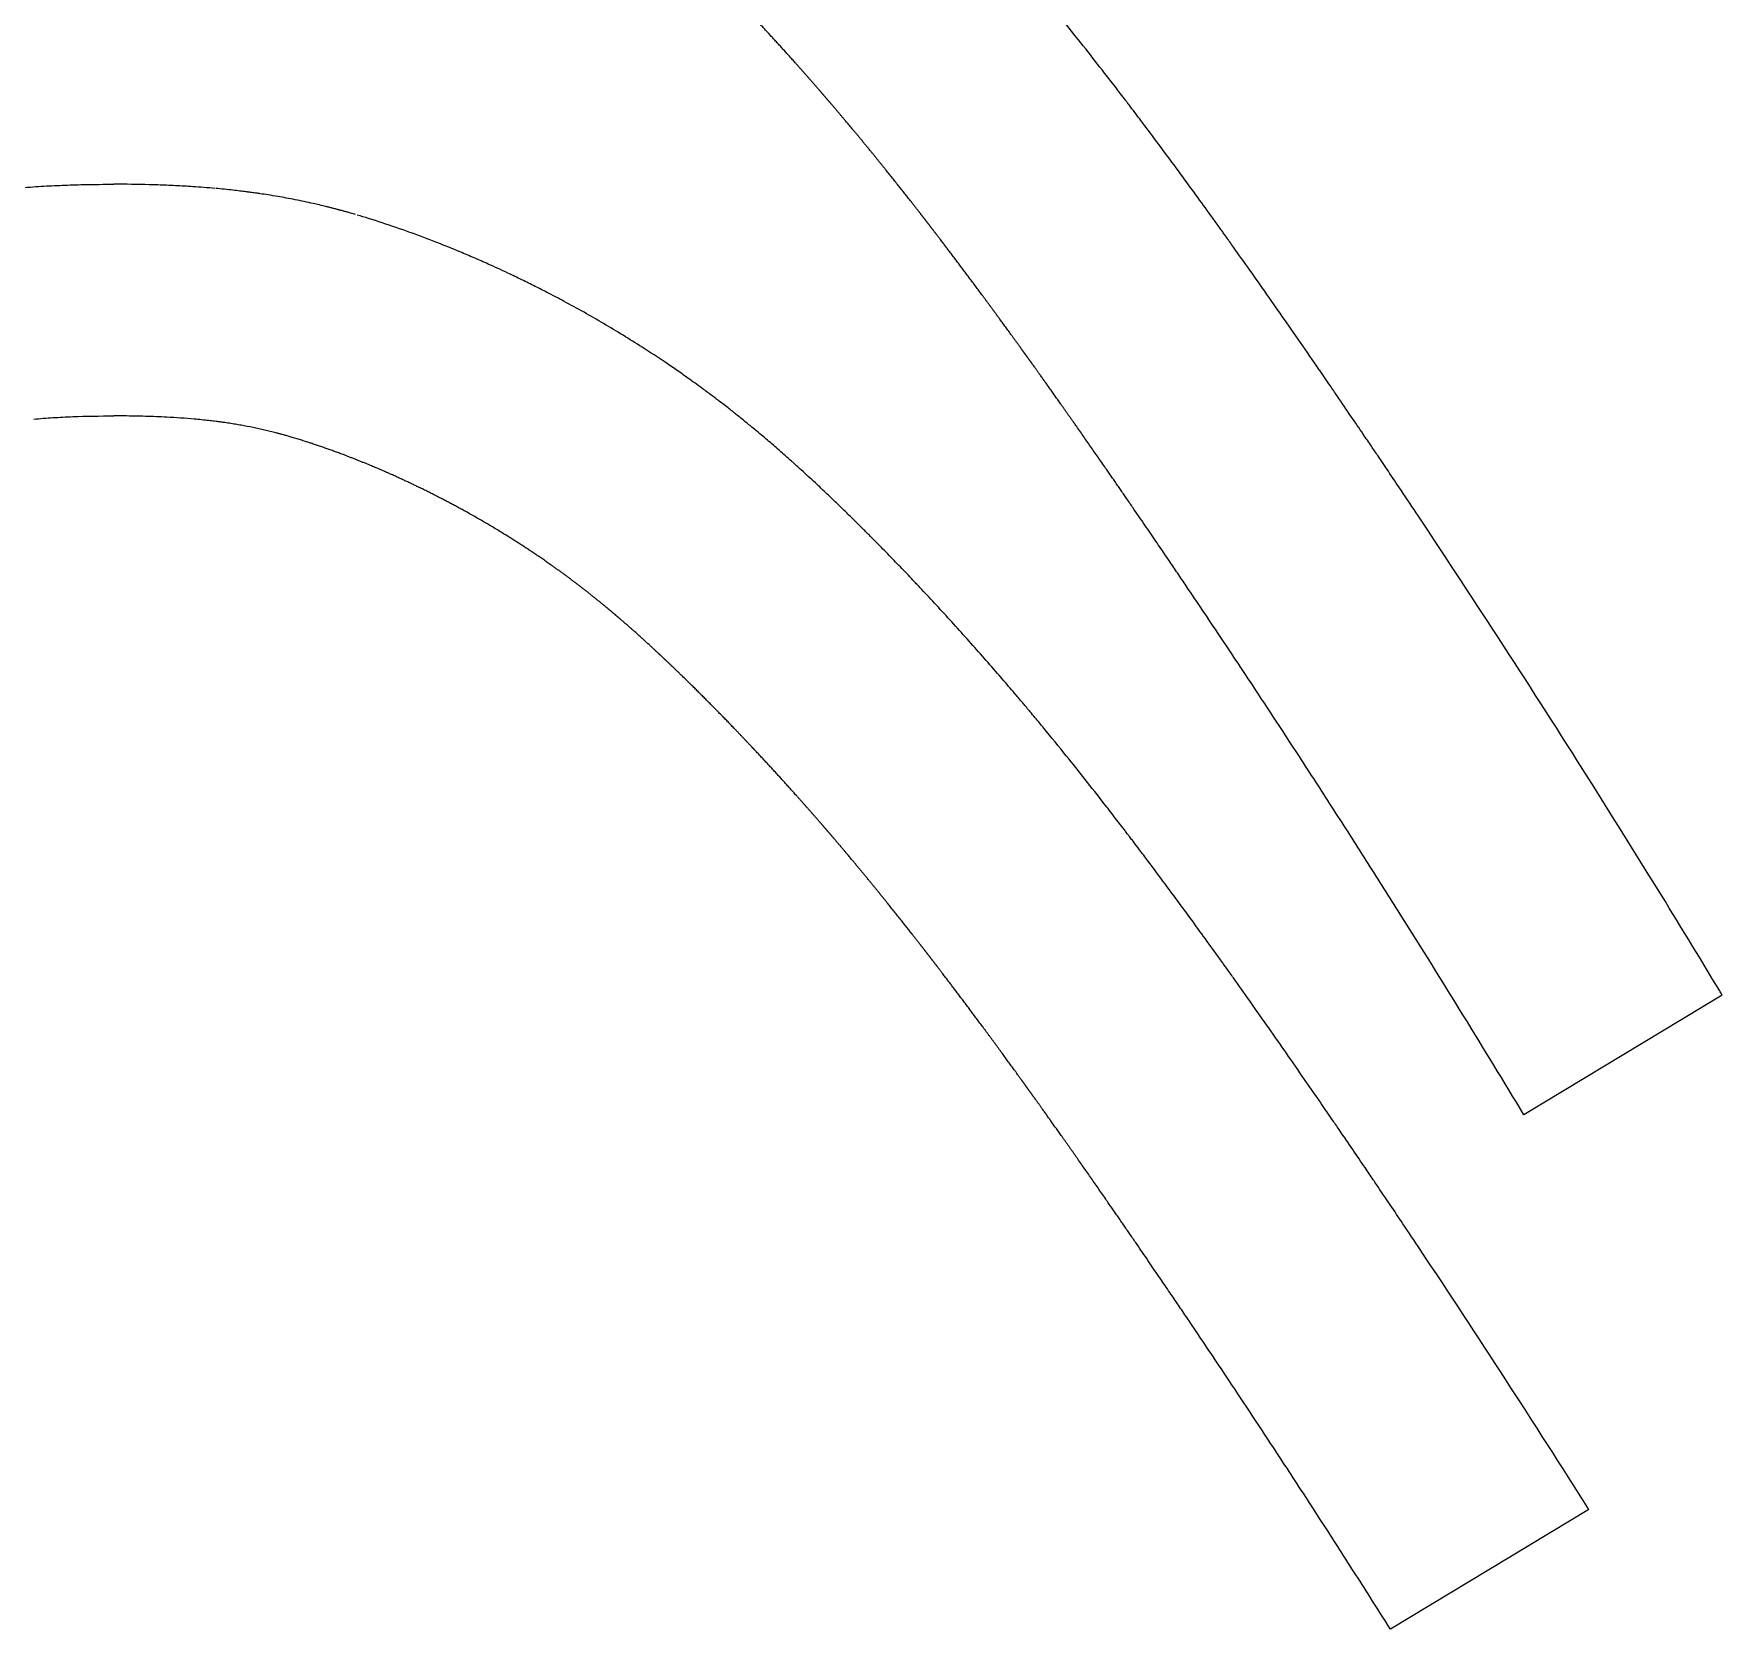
# Model space of a CAD drawing. Header units: millimetres. Extents: x -2789 to 12250, y -4440 to 7168.
# Drawn here: x 8917.8 to 9245.8, y 6131.5 to 6441.4 of the extents above; entities that cross this region are included whole.
import ezdxf

# ---------------------------------------------------------------- set-up
doc = ezdxf.new("R2010")
doc.units = ezdxf.units.MM
doc.header["$MEASUREMENT"] = 0

msp = doc.modelspace()

# ---------------------------------------------------------------- linework, layer by layer
for p, q in [((9245.7872, 6254.68511), (9207.25615, 6231.4395)), ((9219.88145, 6154.73743), (9181.3422, 6131.48687))]:
    msp.add_line(p, q)
at = {"color": 7, "linetype": 'Continuous'}
for points, knots in [([(9167.49982, 6376.15667), (9166.26252, 6377.95422), (9165.04571, 6379.71683), (9161.45642, 6384.9003), (9159.14504, 6388.21677), (9154.68495, 6394.57177), (9152.53568, 6397.61104), (9150.24092, 6400.82942), (9150.01443, 6401.14678), (9149.56101, 6401.78148), (9149.3619, 6402.05997), (9148.95737, 6402.62509), (9148.78199, 6402.86997), (9148.46104, 6403.31775), (9148.30019, 6403.54202), (9147.69429, 6404.38624), (9147.25167, 6405.00182), (9145.85798, 6406.93644), (9144.91233, 6408.24375), (9141.67436, 6412.7013), (9139.41875, 6415.77359), (9136.0798, 6420.27076), (9134.96395, 6421.76478), (9133.30686, 6423.96995), (9132.75785, 6424.69828), (9131.84845, 6425.90091), (9131.48623, 6426.37891), (9130.92877, 6427.11295), (9130.73501, 6427.36779), (9130.45505, 6427.73562), (9130.3664, 6427.85203), (9130.14025, 6428.14878), (9130.00092, 6428.33145), (9129.68727, 6428.74233), (9129.51235, 6428.97128), (9129.1736, 6429.4141), (9129.00649, 6429.63231), (9128.67169, 6430.06903), (9128.50426, 6430.28719), (9128.00186, 6430.94113), (9127.66678, 6431.37636), (9126.67745, 6432.65856), (9126.02475, 6433.50085), (9124.13222, 6435.93257), (9122.8974, 6437.50593), (9120.44217, 6440.60757), (9119.22246, 6442.135), (9116.54031, 6445.4638), (9115.08204, 6447.2537), (9113.06633, 6449.69969), (9112.49936, 6450.38457), (9111.62163, 6451.43994), (9111.30925, 6451.81457), (9110.76523, 6452.46532), (9110.5361, 6452.73888), (9110.14678, 6453.2028), (9109.97543, 6453.40668), (9109.62448, 6453.82367), (9109.44186, 6454.04035), (9109.08272, 6454.46581), (9108.90414, 6454.67704), (9108.54669, 6455.09922), (9108.36779, 6455.3102), (9107.8306, 6455.94277), (9107.47172, 6456.36411), (9106.29005, 6457.74726), (9105.46581, 6458.70541), (9102.68379, 6461.91715), (9100.71707, 6464.15066), (9096.76263, 6468.56807), (9094.77449, 6470.75238), (9091.82139, 6473.94295), (9090.87229, 6474.96029), (9089.45681, 6476.46556), (9088.98247, 6476.96793), (9088.11289, 6477.88518), (9087.71747, 6478.30092), (9086.9081, 6479.14917), (9086.49249, 6479.58331), (9085.66657, 6480.44301), (9085.25428, 6480.87067), (9084.01933, 6482.14711), (9083.20041, 6482.98755), (9081.56009, 6484.65921), (9080.73999, 6485.48906), (9079.439, 6486.79606), (9078.9573, 6487.27791), (9078.16752, 6488.06455), (9077.86264, 6488.36738), (9077.2595, 6488.9649), (9076.93001, 6489.29039), (9076.25536, 6489.95468), (9075.92134, 6490.28242), (9075.25691, 6490.93222), (9074.9256, 6491.25513), (9073.93586, 6492.21646), (9073.28064, 6492.84844), (9072.05986, 6494.01737), (9071.49677, 6494.55312), (9070.37364, 6495.6147), (9069.81455, 6496.13957), (9068.79867, 6497.08678), (9068.33802, 6497.5138), (9067.42262, 6498.3573), (9066.96813, 6498.77354), (9066.25806, 6499.41978), (9066.00855, 6499.6461), (9065.66249, 6499.95889), (9065.5578, 6500.05336), (9065.34941, 6500.24111), (9065.2435, 6500.33638), (9064.96559, 6500.58602), (9064.78452, 6500.74833), (9064.21152, 6501.2605), (9063.82105, 6501.60746), (9063.03998, 6502.29756), (9062.64999, 6502.64012), (9061.48139, 6503.6606), (9060.70309, 6504.33211), (9059.15683, 6505.65012), (9058.38478, 6506.30016), (9057.05189, 6507.40805), (9056.49486, 6507.86673), (9055.54637, 6508.64031), (9055.15641, 6508.95619), (9054.49818, 6509.48584), (9054.22609, 6509.70376), (9053.41072, 6510.35359), (9052.85254, 6510.79398), (9051.9606, 6511.49027), (9051.62878, 6511.74777), (9050.98792, 6512.24219), (9050.67189, 6512.48467), (9050.04625, 6512.96189), (9049.73285, 6513.19958), (9048.79091, 6513.90987), (9048.16065, 6514.37966), (9046.62305, 6515.51258), (9045.71157, 6516.17312), (9044.03995, 6517.36468), (9043.27926, 6517.89949), (9041.76523, 6518.94993), (9041.00497, 6519.47047), (9038.71457, 6521.01802), (9037.17481, 6522.03092), (9034.38677, 6523.81611), (9033.14129, 6524.59635), (9030.64701, 6526.12553), (9029.39198, 6526.87844), (9025.60369, 6529.10201), (9023.05039, 6530.53602), (9019.35012, 6532.5219), (9018.23765, 6533.10728), (9016.35858, 6534.07663), (9015.59763, 6534.46388), (9013.96478, 6535.28373), (9013.09704, 6535.71284), (9011.32249, 6536.57599), (9010.42708, 6537.0044), (9008.89302, 6537.72675), (9008.25092, 6538.02575), (9006.97395, 6538.61316), (9006.33579, 6538.90318), (9004.78489, 6539.59926), (9003.88123, 6539.9976), (9002.06656, 6540.78337), (9001.15867, 6541.16932), (8998.79245, 6542.15629), (8997.34237, 6542.74264), (8994.99007, 6543.66383), (8994.09122, 6544.00871), (8991.39303, 6545.02228), (8989.60821, 6545.66414), (8986.0291, 6546.89492), (8984.23735, 6547.48253), (8981.71949, 6548.26699), (8980.99554, 6548.48777), (8980.27114, 6548.70385)], [0.0000881401, 0.0000881401, 0.0000881401, 0.0000881401, 0.0230739635, 0.0230739635, 0.0690456102, 0.0690456102, 0.1150172569, 0.1150172569, 0.1200936687, 0.1200936687, 0.1251700805, 0.1251700805, 0.1281846068, 0.1281846068, 0.1311991331, 0.1311991331, 0.1395234172, 0.1395234172, 0.1575039871, 0.1575039871, 0.2015762351, 0.2015762351, 0.2240403098, 0.2240403098, 0.2352663191, 0.2352663191, 0.2427415254, 0.2427415254, 0.2467575157, 0.2467575157, 0.2486801416, 0.2486801416, 0.2513683885, 0.2513683885, 0.2544087174, 0.2544087174, 0.2574490463, 0.2574490463, 0.2604893752, 0.2604893752, 0.2665700329, 0.2665700329, 0.2784886501, 0.2784886501, 0.301236989, 0.301236989, 0.3239853279, 0.3239853279, 0.3515316899, 0.3515316899, 0.3623574913, 0.3623574913, 0.368340525, 0.368340525, 0.3727791827, 0.3727791827, 0.3759534146, 0.3759534146, 0.3791276465, 0.3791276465, 0.3823018784, 0.3823018784, 0.3854761103, 0.3854761103, 0.3918245741, 0.3918245741, 0.4063683106, 0.4063683106, 0.4407929316, 0.4407929316, 0.4752175527, 0.4752175527, 0.4915866436, 0.4915866436, 0.4996176001, 0.4996176001, 0.5062154801, 0.5062154801, 0.5130125157, 0.5130125157, 0.5198095512, 0.5198095512, 0.5334036223, 0.5334036223, 0.5469976933, 0.5469976933, 0.5549964481, 0.5549964481, 0.5600865822, 0.5600865822, 0.5651767163, 0.5651767163, 0.5702668504, 0.5702668504, 0.5753569845, 0.5753569845, 0.5855372528, 0.5855372528, 0.5944504347, 0.5944504347, 0.6033636166, 0.6033636166, 0.6108278518, 0.6108278518, 0.6182677303, 0.6182677303, 0.6224757777, 0.6224757777, 0.6241300681, 0.6241300681, 0.6257843585, 0.6257843585, 0.6283948275, 0.6283948275, 0.634168178, 0.634168178, 0.6399415285, 0.6399415285, 0.6514862653, 0.6514862653, 0.6630310021, 0.6630310021, 0.6714337327, 0.6714337327, 0.6772964209, 0.6772964209, 0.6814368736, 0.6814368736, 0.689717779, 0.689717779, 0.6945765508, 0.6945765508, 0.699043701, 0.699043701, 0.7035108512, 0.7035108512, 0.7124451515, 0.7124451515, 0.7252352906, 0.7252352906, 0.7357446605, 0.7357446605, 0.7462540304, 0.7462540304, 0.7672727702, 0.7672727702, 0.7840053674, 0.7840053674, 0.8007379646, 0.8007379646, 0.8342031589, 0.8342031589, 0.848483994, 0.848483994, 0.8582032973, 0.8582032973, 0.8692823791, 0.8692823791, 0.8803614609, 0.8803614609, 0.8880864143, 0.8880864143, 0.8958113677, 0.8958113677, 0.9068676761, 0.9068676761, 0.9179239846, 0.9179239846, 0.9356643507, 0.9356643507, 0.9466259371, 0.9466259371, 0.96854911, 0.96854911, 0.9904722828, 0.9904722828, 0.9993125159, 0.9993125159, 0.9993125159, 0.9993125159]), ([(8913.7647, 6411.38728), (8915.25315, 6411.52068), (8916.72911, 6411.6337), (8919.56227, 6411.81786), (8920.9288, 6411.89213), (8923.67216, 6412.01519), (8925.04587, 6412.06361), (8927.78012, 6412.13641), (8929.14297, 6412.16093), (8931.45733, 6412.18487), (8932.41098, 6412.18957), (8933.36248, 6412.18952)], [0.00007817154, 0.00007817154, 0.00007817154, 0.00007817154, 0.00433148743, 0.00433148743, 0.00830990933, 0.00830990933, 0.01228833123, 0.01228833123, 0.01626675313, 0.01626675313, 0.01906552462, 0.01906552462, 0.01906552462, 0.01906552462]), ([(8952.95593, 6411.38728), (8951.52888, 6411.51517), (8950.11076, 6411.62456), (8947.56249, 6411.79262), (8946.43257, 6411.85697), (8944.15939, 6411.96821), (8943.02204, 6412.01468), (8939.61026, 6412.1287), (8937.34857, 6412.17032), (8934.51783, 6412.18782), (8933.93761, 6412.18955), (8933.35815, 6412.18952)], [0.00007817154, 0.00007817154, 0.00007817154, 0.00007817154, 0.0041624689, 0.0041624689, 0.00746213453, 0.00746213453, 0.01076180017, 0.01076180017, 0.01736113144, 0.01736113144, 0.01906552462, 0.01906552462, 0.01906552462, 0.01906552462]), ([(8980.27167, 6406.31412), (8979.76895, 6406.45951), (8979.25369, 6406.60701), (8978.55378, 6406.80452), (8978.3228, 6406.86913), (8977.92417, 6406.97971), (8977.75461, 6407.0264), (8977.49801, 6407.09637), (8977.41505, 6407.11887), (8977.29427, 6407.15146), (8977.25973, 6407.16076), (8977.20955, 6407.17424), (8977.19316, 6407.17864), (8977.15638, 6407.1885), (8977.12646, 6407.1965), (8977.07969, 6407.20899), (8977.0592, 6407.21445), (8977.00969, 6407.22764), (8976.98154, 6407.23513), (8976.92577, 6407.24996), (8976.89805, 6407.25732), (8976.81548, 6407.27921), (8976.76114, 6407.29359), (8976.60199, 6407.33557), (8976.50451, 6407.36116), (8976.30184, 6407.41414), (8976.19761, 6407.44128), (8975.98632, 6407.496), (8975.88105, 6407.52313), (8975.56672, 6407.60373), (8975.36019, 6407.65614), (8974.94841, 6407.7596), (8974.74203, 6407.81094), (8974.12115, 6407.96376), (8973.70604, 6408.06375), (8972.87784, 6408.25897), (8972.46372, 6408.35447), (8971.47603, 6408.57729), (8970.89667, 6408.70401), (8969.72475, 6408.95188), (8969.14166, 6409.07107), (8967.98101, 6409.3007), (8967.40265, 6409.41132), (8966.28, 6409.6185), (8965.73639, 6409.71529), (8964.57165, 6409.9155), (8963.94145, 6410.01943), (8962.80166, 6410.19937), (8962.29708, 6410.27625), (8961.54338, 6410.38696), (8961.29746, 6410.42243), (8960.91104, 6410.4772), (8960.77049, 6410.49693), (8960.46591, 6410.53918), (8960.30059, 6410.56181), (8960.02075, 6410.59971), (8959.89875, 6410.61609), (8959.68624, 6410.64429), (8959.59978, 6410.65565), (8959.43015, 6410.6778), (8959.34298, 6410.6891), (8959.07276, 6410.72387), (8958.88631, 6410.74747), (8958.51743, 6410.79342), (8958.33291, 6410.81603), (8957.71194, 6410.89097), (8957.26944, 6410.94248), (8956.31088, 6411.05022), (8955.79038, 6411.10644), (8954.68314, 6411.22121), (8954.09821, 6411.27927), (8953.3898, 6411.34688), (8953.26362, 6411.35882), (8953.13754, 6411.37063)], [0.0049469751, 0.0049469751, 0.0049469751, 0.0049469751, 0.0548192393, 0.0548192393, 0.0812972154, 0.0812972154, 0.1033127945, 0.1033127945, 0.1135452916, 0.1135452916, 0.1185151523, 0.1185151523, 0.1213829772, 0.1213829772, 0.124250802, 0.124250802, 0.1271186269, 0.1271186269, 0.1299864518, 0.1299864518, 0.1328542766, 0.1328542766, 0.1385899263, 0.1385899263, 0.1500612257, 0.1500612257, 0.1615325252, 0.1615325252, 0.1730038246, 0.1730038246, 0.1959464234, 0.1959464234, 0.2188890223, 0.2188890223, 0.26477422, 0.26477422, 0.3106594177, 0.3106594177, 0.3740237964, 0.3740237964, 0.4373881752, 0.4373881752, 0.5007525539, 0.5007525539, 0.5601917582, 0.5601917582, 0.6294633132, 0.6294633132, 0.6838338807, 0.6838338807, 0.7103079357, 0.7103079357, 0.7257488697, 0.7257488697, 0.7423011572, 0.7423011572, 0.7562130128, 0.7562130128, 0.7668279282, 0.7668279282, 0.7774428436, 0.7774428436, 0.7986726744, 0.7986726744, 0.8199025053, 0.8199025053, 0.8696047105, 0.8696047105, 0.9253298615, 0.9253298615, 0.9845774094, 0.9845774094, 0.9974194251, 0.9974194251, 0.9974194251, 0.9974194251]), ([(9167.86073, 6233.66108), (9166.62343, 6235.45863), (9165.40663, 6237.22124), (9161.81733, 6242.40471), (9159.50595, 6245.72118), (9155.04586, 6252.07618), (9152.89659, 6255.11546), (9150.60183, 6258.33383), (9150.37534, 6258.65119), (9149.92192, 6259.28589), (9149.72281, 6259.56438), (9149.31828, 6260.1295), (9149.1429, 6260.37438), (9148.82195, 6260.82216), (9148.6611, 6261.04643), (9148.0552, 6261.89065), (9147.61258, 6262.50623), (9146.21889, 6264.44085), (9145.27324, 6265.74816), (9142.03527, 6270.20571), (9139.77966, 6273.278), (9136.44071, 6277.77517), (9135.32486, 6279.26919), (9133.66777, 6281.47436), (9133.11876, 6282.20269), (9132.20936, 6283.40532), (9131.84714, 6283.88332), (9131.28968, 6284.61736), (9131.09592, 6284.8722), (9130.81596, 6285.24003), (9130.72731, 6285.35644), (9130.50116, 6285.65319), (9130.36183, 6285.83586), (9130.04818, 6286.24674), (9129.87326, 6286.47569), (9129.53451, 6286.91851), (9129.3674, 6287.13672), (9129.0326, 6287.57344), (9128.86517, 6287.7916), (9128.36277, 6288.44554), (9128.02769, 6288.88077), (9127.03836, 6290.16297), (9126.38566, 6291.00526), (9124.49313, 6293.43698), (9123.25831, 6295.01035), (9120.80308, 6298.11198), (9119.58337, 6299.63941), (9116.90122, 6302.96821), (9115.44295, 6304.75811), (9113.42724, 6307.2041), (9112.86027, 6307.88898), (9111.98254, 6308.94435), (9111.67016, 6309.31898), (9111.12614, 6309.96973), (9110.89701, 6310.24329), (9110.5077, 6310.70721), (9110.33635, 6310.91109), (9109.98539, 6311.32808), (9109.80277, 6311.54476), (9109.44363, 6311.97022), (9109.26505, 6312.18145), (9108.9076, 6312.60363), (9108.72871, 6312.81461), (9108.19152, 6313.44718), (9107.83263, 6313.86852), (9106.65096, 6315.25167), (9105.82672, 6316.20983), (9103.0447, 6319.42156), (9101.07798, 6321.65507), (9097.12354, 6326.07248), (9095.1354, 6328.25679), (9092.1823, 6331.44736), (9091.23321, 6332.46471), (9089.81772, 6333.96997), (9089.34338, 6334.47235), (9088.4738, 6335.38959), (9088.07838, 6335.80533), (9087.26901, 6336.65358), (9086.8534, 6337.08772), (9086.02748, 6337.94742), (9085.61519, 6338.37508), (9084.38024, 6339.65152), (9083.56132, 6340.49196), (9081.921, 6342.16362), (9081.1009, 6342.99347), (9079.79991, 6344.30047), (9079.31821, 6344.78233), (9078.52843, 6345.56896), (9078.22355, 6345.87179), (9077.62041, 6346.46931), (9077.29092, 6346.7948), (9076.61627, 6347.45909), (9076.28226, 6347.78683), (9075.61782, 6348.43663), (9075.28651, 6348.75954), (9074.29677, 6349.72087), (9073.64155, 6350.35285), (9072.42077, 6351.52178), (9071.85768, 6352.05753), (9070.73456, 6353.11911), (9070.17546, 6353.64398), (9069.15958, 6354.59119), (9068.69893, 6355.01821), (9067.78353, 6355.86171), (9067.32904, 6356.27795), (9066.61898, 6356.9242), (9066.36946, 6357.15051), (9066.0234, 6357.4633), (9065.91871, 6357.55778), (9065.71032, 6357.74552), (9065.60441, 6357.84079), (9065.3265, 6358.09043), (9065.14543, 6358.25274), (9064.57244, 6358.76491), (9064.18196, 6359.11187), (9063.40089, 6359.80197), (9063.0109, 6360.14453), (9061.8423, 6361.16501), (9061.064, 6361.83652), (9059.51774, 6363.15453), (9058.74569, 6363.80457), (9057.4128, 6364.91246), (9056.85577, 6365.37114), (9055.90728, 6366.14472), (9055.51732, 6366.4606), (9054.85909, 6366.99025), (9054.587, 6367.20817), (9053.77163, 6367.858), (9053.21345, 6368.29839), (9052.32151, 6368.99468), (9051.98969, 6369.25218), (9051.34883, 6369.7466), (9051.0328, 6369.98908), (9050.40716, 6370.4663), (9050.09376, 6370.70399), (9049.15182, 6371.41428), (9048.52156, 6371.88407), (9046.98396, 6373.01699), (9046.07248, 6373.67753), (9044.40086, 6374.86909), (9043.64017, 6375.4039), (9042.12614, 6376.45434), (9041.36588, 6376.97488), (9039.07548, 6378.52243), (9037.53572, 6379.53533), (9034.74768, 6381.32052), (9033.5022, 6382.10076), (9031.00792, 6383.62994), (9029.75289, 6384.38285), (9025.9646, 6386.60642), (9023.4113, 6388.04043), (9019.71104, 6390.02631), (9018.59856, 6390.61169), (9016.71949, 6391.58104), (9015.95854, 6391.96829), (9014.32569, 6392.78814), (9013.45795, 6393.21725), (9011.6834, 6394.08041), (9010.78799, 6394.50881), (9009.25393, 6395.23116), (9008.61183, 6395.53016), (9007.33486, 6396.11757), (9006.6967, 6396.40759), (9005.1458, 6397.10367), (9004.24214, 6397.50201), (9002.42747, 6398.28778), (9001.51958, 6398.67373), (8999.15336, 6399.6607), (8997.70328, 6400.24705), (8995.35098, 6401.16824), (8994.45213, 6401.51312), (8991.75394, 6402.52669), (8989.96912, 6403.16855), (8986.39001, 6404.39933), (8984.59826, 6404.98694), (8982.0804, 6405.7714), (8981.35645, 6405.99218), (8980.63205, 6406.20826)], [0.0000881401, 0.0000881401, 0.0000881401, 0.0000881401, 0.0230739635, 0.0230739635, 0.0690456102, 0.0690456102, 0.1150172569, 0.1150172569, 0.1200936687, 0.1200936687, 0.1251700805, 0.1251700805, 0.1281846068, 0.1281846068, 0.1311991331, 0.1311991331, 0.1395234172, 0.1395234172, 0.1575039871, 0.1575039871, 0.2015762351, 0.2015762351, 0.2240403098, 0.2240403098, 0.2352663191, 0.2352663191, 0.2427415254, 0.2427415254, 0.2467575157, 0.2467575157, 0.2486801416, 0.2486801416, 0.2513683885, 0.2513683885, 0.2544087174, 0.2544087174, 0.2574490463, 0.2574490463, 0.2604893752, 0.2604893752, 0.2665700329, 0.2665700329, 0.2784886501, 0.2784886501, 0.301236989, 0.301236989, 0.3239853279, 0.3239853279, 0.3515316899, 0.3515316899, 0.3623574913, 0.3623574913, 0.368340525, 0.368340525, 0.3727791827, 0.3727791827, 0.3759534146, 0.3759534146, 0.3791276465, 0.3791276465, 0.3823018784, 0.3823018784, 0.3854761103, 0.3854761103, 0.3918245741, 0.3918245741, 0.4063683106, 0.4063683106, 0.4407929316, 0.4407929316, 0.4752175527, 0.4752175527, 0.4915866436, 0.4915866436, 0.4996176001, 0.4996176001, 0.5062154801, 0.5062154801, 0.5130125157, 0.5130125157, 0.5198095512, 0.5198095512, 0.5334036223, 0.5334036223, 0.5469976933, 0.5469976933, 0.5549964481, 0.5549964481, 0.5600865822, 0.5600865822, 0.5651767163, 0.5651767163, 0.5702668504, 0.5702668504, 0.5753569845, 0.5753569845, 0.5855372528, 0.5855372528, 0.5944504347, 0.5944504347, 0.6033636166, 0.6033636166, 0.6108278518, 0.6108278518, 0.6182677303, 0.6182677303, 0.6224757777, 0.6224757777, 0.6241300681, 0.6241300681, 0.6257843585, 0.6257843585, 0.6283948275, 0.6283948275, 0.634168178, 0.634168178, 0.6399415285, 0.6399415285, 0.6514862653, 0.6514862653, 0.6630310021, 0.6630310021, 0.6714337327, 0.6714337327, 0.6772964209, 0.6772964209, 0.6814368736, 0.6814368736, 0.689717779, 0.689717779, 0.6945765508, 0.6945765508, 0.699043701, 0.699043701, 0.7035108512, 0.7035108512, 0.7124451515, 0.7124451515, 0.7252352906, 0.7252352906, 0.7357446605, 0.7357446605, 0.7462540304, 0.7462540304, 0.7672727702, 0.7672727702, 0.7840053674, 0.7840053674, 0.8007379646, 0.8007379646, 0.8342031589, 0.8342031589, 0.848483994, 0.848483994, 0.8582032973, 0.8582032973, 0.8692823791, 0.8692823791, 0.8803614609, 0.8803614609, 0.8880864143, 0.8880864143, 0.8958113677, 0.8958113677, 0.9068676761, 0.9068676761, 0.9179239846, 0.9179239846, 0.9356643507, 0.9356643507, 0.9466259371, 0.9466259371, 0.96854911, 0.96854911, 0.9904722828, 0.9904722828, 0.9993125159, 0.9993125159, 0.9993125159, 0.9993125159]), ([(9245.7872, 6254.68511), (9245.62172, 6254.9594), (9245.45618, 6255.23368), (9241.30174, 6262.11375), (9237.27685, 6268.70812), (9228.75925, 6282.51579), (9224.25948, 6289.72649), (9214.32452, 6305.46369), (9208.87149, 6313.98356), (9197.87453, 6330.93234), (9192.3281, 6339.36493), (9185.64103, 6349.39457), (9184.52469, 6351.06436), (9182.58116, 6353.96344), (9181.75633, 6355.19135), (9180.24314, 6357.43936), (9179.55573, 6358.45887), (9178.45392, 6360.09026), (9178.04321, 6360.6978), (9177.11255, 6362.07335), (9176.58927, 6362.84593), (9175.29533, 6364.75281), (9174.50713, 6365.91168), (9172.82018, 6368.38651), (9171.92389, 6369.69887), (9170.53493, 6371.72917), (9170.08055, 6372.39286), (9169.27476, 6373.56901), (9168.92751, 6374.07561), (9168.22861, 6375.09474), (9167.87907, 6375.6042), (9167.53339, 6376.10782)], [0.90671888082, 0.90671888082, 0.90671888082, 0.90671888082, 0.9073546667, 0.9073546667, 0.92266866622, 0.92266866622, 0.93945340985, 0.93945340985, 0.95947253057, 0.95947253057, 0.9794916513, 0.9794916513, 0.98350162341, 0.98350162341, 0.98644464261, 0.98644464261, 0.98885881999, 0.98885881999, 0.99029158631, 0.99029158631, 0.9921174386, 0.9921174386, 0.99461972368, 0.99461972368, 0.99712200876, 0.99712200876, 0.99829772792, 0.99829772792, 0.99915799679, 0.99915799679, 0.99998888687, 0.99998888687, 0.99998888687, 0.99998888687]), ([(8948.939, 6366.56692), (8947.18992, 6366.72368), (8945.43867, 6366.84504), (8942.27129, 6367.01028), (8940.88601, 6367.0655), (8938.09275, 6367.14543), (8936.67865, 6367.17048), (8934.62336, 6367.18709), (8933.99312, 6367.18955), (8933.36031, 6367.18952)], [0.00007817154, 0.00007817154, 0.00007817154, 0.00007817154, 0.00681057953, 0.00681057953, 0.01183370575, 0.01183370575, 0.01685683197, 0.01685683197, 0.01906552462, 0.01906552462, 0.01906552462, 0.01906552462]), ([(9219.88145, 6154.73743), (9214.5455, 6163.1867), (9209.16186, 6171.59669), (9198.23544, 6188.43675), (9192.68901, 6196.86934), (9186.00194, 6206.89898), (9184.8856, 6208.56877), (9182.94207, 6211.46785), (9182.11724, 6212.69576), (9180.60405, 6214.94377), (9179.91664, 6215.96328), (9178.81483, 6217.59467), (9178.40412, 6218.20221), (9177.47346, 6219.57776), (9176.95018, 6220.35034), (9175.65624, 6222.25722), (9174.86804, 6223.41609), (9173.18109, 6225.89092), (9172.2848, 6227.20328), (9170.89584, 6229.23358), (9170.44147, 6229.89727), (9169.63567, 6231.07342), (9169.28842, 6231.58002), (9168.58952, 6232.59915), (9168.23998, 6233.10862), (9167.8943, 6233.61223)], [0.93971023482, 0.93971023482, 0.93971023482, 0.93971023482, 0.95947253057, 0.95947253057, 0.9794916513, 0.9794916513, 0.98350162341, 0.98350162341, 0.98644464261, 0.98644464261, 0.98885881999, 0.98885881999, 0.99029158631, 0.99029158631, 0.9921174386, 0.9921174386, 0.99461972368, 0.99461972368, 0.99712200876, 0.99712200876, 0.99829772792, 0.99829772792, 0.99915799679, 0.99915799679, 0.99998888687, 0.99998888687, 0.99998888687, 0.99998888687])]:
    msp.add_open_spline(points, degree=3, knots=knots, dxfattribs=at)
at = {"color": 7, "linetype": 'Continuous', "lineweight": 25}
for points, degree, knots in [([(9130.43223, 6350.64209), (9126.72009, 6356.03509), (9121.55238, 6363.44802), (9118.79363, 6367.37721), (9116.64673, 6370.41942), (9114.82127, 6372.99221), (9113.67288, 6374.60386), (9113.10625, 6375.39731), (9112.79047, 6375.83899), (9112.55178, 6376.17263), (9112.23772, 6376.61124), (9111.86158, 6377.13608), (9111.18163, 6378.08363), (9109.83169, 6379.95992), (9107.75517, 6382.83072), (9105.41925, 6386.03652), (9103.12054, 6389.16734), (9100.8593, 6392.22295), (9098.63591, 6395.20295), (9096.72309, 6397.74499), (9095.51125, 6399.34492), (9094.83846, 6400.23016), (9094.3216, 6400.90878), (9093.69555, 6401.7287), (9092.93482, 6402.72218), (9091.56495, 6404.50386), (9089.45357, 6407.22699), (9087.06663, 6410.27044), (9084.11672, 6413.98758), (9080.63829, 6418.29092), (9078.07597, 6421.4006), (9076.80768, 6422.92463), (9076.10407, 6423.76582), (9075.55386, 6424.42144), (9074.94132, 6425.14874), (9074.18379, 6426.04484), (9072.81536, 6427.65468), (9070.07133, 6430.84717), (9065.77595, 6435.73429), (9061.44724, 6440.51381), (9058.3324, 6443.87563), (9055.8504, 6446.51427), (9053.24214, 6449.24445), (9050.66748, 6451.89642), (9048.42191, 6454.17216), (9046.98507, 6455.61032), (9046.18575, 6456.40534), (9045.55901, 6457.02616), (9044.86297, 6457.71248), (9044.0079, 6458.55121), (9042.48724, 6460.03121), (9040.18815, 6462.23254), (9037.97819, 6464.29999), (9036.60375, 6465.56217), (9035.84923, 6466.24833), (9035.2694, 6466.77226), (9034.59663, 6467.37584), (9033.767, 6468.11428), (9032.28377, 6469.4191), (9030.01585, 6471.36633), (9027.80201, 6473.20395), (9026.24793, 6474.46), (9024.72826, 6475.66623), (9022.46886, 6477.4082), (9019.20856, 6479.82273), (9013.15238, 6484.04405), (9004.769, 6489.22725), (8998.23642, 6492.79753), (8994.53198, 6494.69518), (8991.54901, 6496.15784), (8988.41402, 6497.6262), (8984.56144, 6499.34395), (8979.23374, 6501.54052), (8971.76538, 6504.28173), (8967.40837, 6505.58136)], 2, [0.0000881401, 0.0000881401, 0.0000881401, 0.0469267827, 0.070346104, 0.0859589849, 0.1015718658, 0.1132815264, 0.1191363568, 0.1220637719, 0.124015382, 0.1259669921, 0.1279186023, 0.1308460174, 0.1367008477, 0.1484105084, 0.1640233893, 0.1796362701, 0.195249151, 0.2108620319, 0.2264749128, 0.2381845734, 0.2440394037, 0.247942624, 0.2518458442, 0.2557490644, 0.2616038947, 0.2733135554, 0.2889264362, 0.3045393171, 0.3279586384, 0.3513779597, 0.3630876204, 0.3689424507, 0.3728456709, 0.3767488911, 0.3806521114, 0.3865069417, 0.3982166023, 0.4216359237, 0.4528616854, 0.4762810067, 0.4918938876, 0.5075067684, 0.5231196493, 0.5387325302, 0.5504421908, 0.5562970212, 0.5602002414, 0.5641034616, 0.5680066818, 0.5738615122, 0.5855711728, 0.6011840537, 0.6128937143, 0.6187485447, 0.6226517649, 0.6265549851, 0.6304582053, 0.6363130356, 0.6480226963, 0.6636355772, 0.6753452378, 0.6831516783, 0.6948613389, 0.7104742198, 0.7338935411, 0.7807321837, 0.8275708263, 0.8509901476, 0.8666030285, 0.8822159094, 0.8978287902, 0.9212481115, 0.9524738733, 0.9993125159, 0.9993125159, 0.9993125159]), ([(8917.78163, 6366.56692), (8919.02052, 6366.67796), (8921.47069, 6366.86226), (8926.62605, 6367.12075), (8930.63994, 6367.18964), (8933.35982, 6367.18952), (8933.36031, 6367.18952)], 3, [0.00007817154, 0.00007817154, 0.00007817154, 0.00007817154, 0.00482458193, 0.00957099233, 0.01906381312, 0.01906552462, 0.01906552462, 0.01906552462, 0.01906552462]), ([(8967.76928, 6363.08577), (8967.51001, 6363.16075), (8966.96139, 6363.31838), (8966.3166, 6363.5006), (8965.87294, 6363.62345), (8965.64311, 6363.68596), (8965.53165, 6363.71591), (8965.49493, 6363.72574), (8965.32763, 6363.77031), (8965.12623, 6363.8235), (8964.73861, 6363.92469), (8964.27526, 6364.0432), (8963.72303, 6364.18066), (8962.99452, 6364.35687), (8962.06743, 6364.57142), (8960.57413, 6364.89676), (8959.01477, 6365.20444), (8957.52723, 6365.4688), (8956.36795, 6365.66016), (8955.38745, 6365.80967), (8954.68222, 6365.91062), (8954.28665, 6365.9655), (8953.95847, 6366.00996), (8953.72852, 6366.0404), (8953.37304, 6366.08648), (8952.73803, 6366.16592), (8951.73372, 6366.28339), (8950.41885, 6366.42415), (8949.42249, 6366.52161), (8948.939, 6366.56692)], 3, [0.0049469751, 0.0049469751, 0.0049469751, 0.0049469751, 0.0359617391, 0.0669765032, 0.0979912673, 0.1134986493, 0.1212523403, 0.1251291858, 0.1290060313, 0.1445134134, 0.1600207954, 0.1910355595, 0.2220503235, 0.2530650876, 0.3150946157, 0.3771241438, 0.5011832001, 0.5632127282, 0.6252422563, 0.6872717845, 0.7182865485, 0.7337939306, 0.7493013126, 0.7648086946, 0.7803160767, 0.8113308407, 0.8733603688, 0.935389897, 0.9974194251, 0.9974194251, 0.9974194251, 0.9974194251]), ([(9130.79314, 6208.1465), (9127.081, 6213.5395), (9121.91329, 6220.95243), (9119.15454, 6224.88162), (9117.00764, 6227.92383), (9115.18218, 6230.49662), (9114.03379, 6232.10827), (9113.46716, 6232.90172), (9113.15139, 6233.3434), (9112.91269, 6233.67704), (9112.59863, 6234.11565), (9112.22249, 6234.64049), (9111.54254, 6235.58804), (9110.1926, 6237.46434), (9108.11608, 6240.33513), (9105.78016, 6243.54093), (9103.48145, 6246.67175), (9101.22021, 6249.72736), (9098.99682, 6252.70736), (9097.084, 6255.2494), (9095.87217, 6256.84933), (9095.19937, 6257.73457), (9094.68251, 6258.41319), (9094.05646, 6259.23311), (9093.29573, 6260.22659), (9091.92586, 6262.00827), (9089.81448, 6264.7314), (9087.42755, 6267.77485), (9084.47764, 6271.49199), (9080.9992, 6275.79533), (9078.43688, 6278.90501), (9077.16859, 6280.42904), (9076.46498, 6281.27023), (9075.91477, 6281.92585), (9075.30224, 6282.65315), (9074.5447, 6283.54925), (9073.17627, 6285.15909), (9070.43224, 6288.35158), (9066.13686, 6293.2387), (9061.80815, 6298.01822), (9058.69331, 6301.38004), (9056.21131, 6304.01868), (9053.60305, 6306.74886), (9051.02839, 6309.40083), (9048.78282, 6311.67657), (9047.34598, 6313.11474), (9046.54666, 6313.90975), (9045.91992, 6314.53057), (9045.22388, 6315.21689), (9044.36881, 6316.05562), (9042.84815, 6317.53562), (9040.54906, 6319.73695), (9038.3391, 6321.8044), (9036.96466, 6323.06659), (9036.21014, 6323.75274), (9035.63031, 6324.27667), (9034.95754, 6324.88025), (9034.12791, 6325.61869), (9032.64468, 6326.92351), (9030.37676, 6328.87074), (9028.16292, 6330.70836), (9026.60884, 6331.96441), (9025.08918, 6333.17064), (9022.82977, 6334.91261), (9019.56947, 6337.32714), (9013.5133, 6341.54846), (9005.12991, 6346.73166), (8998.59733, 6350.30194), (8994.8929, 6352.19959), (8991.90992, 6353.66225), (8988.77493, 6355.13061), (8984.92235, 6356.84837), (8979.59465, 6359.04493), (8972.12629, 6361.78614), (8967.76928, 6363.08577)], 2, [0.0000881401, 0.0000881401, 0.0000881401, 0.0469267827, 0.070346104, 0.0859589849, 0.1015718658, 0.1132815264, 0.1191363568, 0.1220637719, 0.124015382, 0.1259669921, 0.1279186023, 0.1308460174, 0.1367008477, 0.1484105084, 0.1640233893, 0.1796362701, 0.195249151, 0.2108620319, 0.2264749128, 0.2381845734, 0.2440394037, 0.247942624, 0.2518458442, 0.2557490644, 0.2616038947, 0.2733135554, 0.2889264362, 0.3045393171, 0.3279586384, 0.3513779597, 0.3630876204, 0.3689424507, 0.3728456709, 0.3767488911, 0.3806521114, 0.3865069417, 0.3982166023, 0.4216359237, 0.4528616854, 0.4762810067, 0.4918938876, 0.5075067684, 0.5231196493, 0.5387325302, 0.5504421908, 0.5562970212, 0.5602002414, 0.5641034616, 0.5680066818, 0.5738615122, 0.5855711728, 0.6011840537, 0.6128937143, 0.6187485447, 0.6226517649, 0.6265549851, 0.6304582053, 0.6363130356, 0.6480226963, 0.6636355772, 0.6753452378, 0.6831516783, 0.6948613389, 0.7104742198, 0.7338935411, 0.7807321837, 0.8275708263, 0.8509901476, 0.8666030285, 0.8822159094, 0.8978287902, 0.9212481115, 0.9524738733, 0.9993125159, 0.9993125159, 0.9993125159]), ([(9207.25615, 6231.4395), (9203.38697, 6237.8529), (9195.45583, 6250.86034), (9185.31631, 6267.13943), (9177.0228, 6280.24144), (9170.75809, 6290.03297), (9164.45255, 6299.78375), (9159.16429, 6307.87487), (9154.91647, 6314.32259), (9151.72351, 6319.14347), (9148.52484, 6323.94746), (9145.32108, 6328.73358), (9142.62416, 6332.74101), (9140.41764, 6336.00628), (9138.77984, 6338.42443), (9136.99398, 6341.05114), (9135.00566, 6343.96585), (9133.18983, 6346.62032), (9131.64977, 6348.86764), (9130.83444, 6350.05611), (9130.43223, 6350.64209)], 3, [0.90671887628, 0.90671887628, 0.90671887628, 0.90671887628, 0.9218654711, 0.93749015426, 0.94530249583, 0.95311483741, 0.96092717899, 0.96873952056, 0.97264569135, 0.97655186214, 0.98045803293, 0.98436420372, 0.98827037451, 0.9902234599, 0.99217654529, 0.99412963069, 0.99608271608, 0.99803580148, 0.99901234417, 0.99998888687, 0.99998888687, 0.99998888687, 0.99998888687]), ([(9181.3422, 6131.48687), (9180.02313, 6133.5738), (9176.62513, 6138.93148), (9171.119, 6147.53739), (9164.81346, 6157.28816), (9159.5252, 6165.37928), (9155.27738, 6171.827), (9152.08442, 6176.64788), (9148.88576, 6181.45187), (9145.68199, 6186.23799), (9142.98507, 6190.24542), (9140.77855, 6193.51069), (9139.14075, 6195.92884), (9137.35489, 6198.55555), (9135.36657, 6201.47026), (9133.55074, 6204.12473), (9132.01069, 6206.37205), (9131.19535, 6207.56052), (9130.79314, 6208.1465)], 3, [0.9403280706, 0.9403280706, 0.9403280706, 0.9403280706, 0.94530249583, 0.95311483741, 0.96092717899, 0.96873952056, 0.97264569135, 0.97655186214, 0.98045803293, 0.98436420372, 0.98827037451, 0.9902234599, 0.99217654529, 0.99412963069, 0.99608271608, 0.99803580148, 0.99901234417, 0.99998888687, 0.99998888687, 0.99998888687, 0.99998888687])]:
    msp.add_open_spline(points, degree=degree, knots=knots, dxfattribs=at)

doc.saveas('drawing.dxf')
